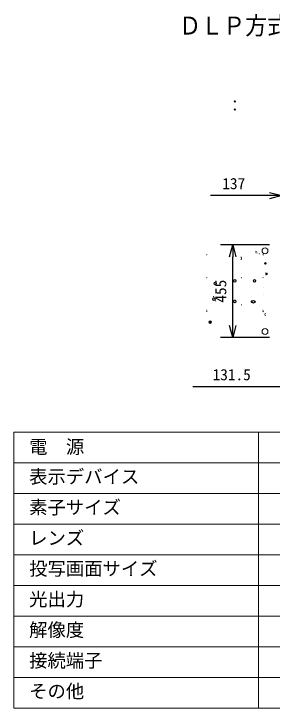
# Model space of a CAD drawing. Units: millimetres, scale not verified. Extents: x -62 to 63, y -56 to 57.
# Drawn here: x -62.5 to -20.3, y -56.5 to 56.8 of the extents above; entities that cross this region are included whole.
import ezdxf
from ezdxf.enums import TextEntityAlignment as Align

# ---------------------------------------------------------------- set-up
doc = ezdxf.new("R2010")
doc.units = ezdxf.units.MM
doc.header["$LTSCALE"] = 0.125
doc.header["$PDMODE"] = 32
doc.header["$PDSIZE"] = 0.0625
for name, color, linetype in [('0-0_0', 7, 'Continuous'), ('0-3_DEFPOINTS', 7, 'Continuous'), ('0-4_MOJI1', 7, 'Continuous'), ('0-6_SUNPO', 7, 'Continuous')]:
    doc.layers.add(name, color=color, linetype=linetype)
doc.layers.add('0-1_WAKU', color=1, linetype='Continuous', lineweight=18)
doc.layers.add('0-5_GAIKEI', color=1, linetype='Continuous', lineweight=18)
doc.styles.add('ＭＳ ゴシック', font='')
doc.styles.get('ＭＳ ゴシック').set_extended_font_data('MS Gothic')

# ---------------------------------------------------------------- blocks, each defined once
blk = doc.blocks.new('_OPEN30')
at = {"layer": '0-0_0'}
blk.add_line((0, 0), (-1, 0), dxfattribs=at)
blk.add_lwpolyline([(-1, 0.26795), (0, 0), (-1, -0.26795)], dxfattribs=at)
blk = doc.blocks.new('D8')
at = {"layer": '0-3_DEFPOINTS'}
for p in [(-13.2626, 3.472), (-8.8901, 3.472), (-13.2626, -4.5279)]:
    blk.add_point(p, dxfattribs=at)
at = {"layer": '0-6_SUNPO'}
for p, q in [((-13.2626, 1.472), (-13.2626, -6.5279)), ((-8.8901, 1.472), (-8.8901, -6.5279)), ((-15.2626, -4.5279), (-29.9293, -4.5279)), ((-8.8901, -4.5279), (-13.2626, -4.5279)), ((-6.8901, -4.5279), (-4.8901, -4.5279))]:
    blk.add_line(p, q, dxfattribs=at)
at = {"layer": '0-6_SUNPO', "xscale": 2, "yscale": 2}
blk.add_blockref('_OPEN30', (-13.2626, -4.5279), dxfattribs=at)
at = {"layer": '0-6_SUNPO', "xscale": 2, "yscale": 2, "rotation": 180}
blk.add_blockref('_OPEN30', (-8.8901, -4.5279), dxfattribs=at)
at = {"layer": '0-6_SUNPO', "style": 'ＭＳ ゴシック'}
blk.add_text('131.5', height=1.833, dxfattribs=at).set_placement((-26.7209, -4.0279), align=Align.BOTTOM_LEFT)
blk = doc.blocks.new('D7')
at = {"layer": '0-3_DEFPOINTS'}
for p in [(-15.4288, 26.6366), (-15.4288, 18.6367), (-10.8621, 18.6367)]:
    blk.add_point(p, dxfattribs=at)
at = {"layer": '0-6_SUNPO'}
for p, q in [((-15.4288, 20.6367), (-15.4288, 28.6366)), ((-10.8621, 20.6367), (-10.8621, 28.6366)), ((-17.4288, 26.6366), (-27.0954, 26.6366)), ((-10.8621, 26.6366), (-15.4288, 26.6366)), ((-8.8621, 26.6366), (-6.8621, 26.6366))]:
    blk.add_line(p, q, dxfattribs=at)
at = {"layer": '0-6_SUNPO', "xscale": 2, "yscale": 2}
blk.add_blockref('_OPEN30', (-15.4288, 26.6366), dxfattribs=at)
at = {"layer": '0-6_SUNPO', "xscale": 2, "yscale": 2, "rotation": 180}
blk.add_blockref('_OPEN30', (-10.8621, 26.6366), dxfattribs=at)
at = {"layer": '0-6_SUNPO', "style": 'ＭＳ ゴシック'}
blk.add_text('137', height=1.833, dxfattribs=at).set_placement((-25.1371, 27.1366), align=Align.BOTTOM_LEFT)
blk = doc.blocks.new('D6')
at = {"layer": '0-3_DEFPOINTS'}
for p in [(-23.4367, 18.6367), (-15.4367, 18.6367), (-15.4367, 3.472)]:
    blk.add_point(p, dxfattribs=at)
at = {"layer": '0-6_SUNPO'}
for p, q in [((-17.4367, 18.6367), (-25.4367, 18.6367)), ((-23.4367, 5.472), (-23.4367, 16.6367)), ((-17.4367, 3.472), (-25.4367, 3.472))]:
    blk.add_line(p, q, dxfattribs=at)
at = {"layer": '0-6_SUNPO', "xscale": 2, "yscale": 2}
for p, rotation in [((-23.4367, 18.6367), 90), ((-23.4367, 3.472), 270)]:
    blk.add_blockref('_OPEN30', p, dxfattribs=dict(at, rotation=rotation))
at = {"layer": '0-6_SUNPO', "style": 'ＭＳ ゴシック'}
blk.add_text('455', height=1.833, rotation=90, dxfattribs=at).set_placement((-23.9367, 9.1793), align=Align.BOTTOM_LEFT)

msp = doc.modelspace()

# ---------------------------------------------------------------- linework, layer by layer
at = {"layer": '0-1_WAKU', "color": 4}
for p, q in [((-62.4886, -11.4927), (-62.4886, -56.4927)), ((62.5114, -11.4927), (-62.4886, -11.4927)), ((-22.4886, -56.4927), (-22.4886, -11.4927)), ((-62.4886, -56.4927), (62.5114, -56.4927))]:
    msp.add_line(p, q, dxfattribs=at)
at = {"layer": '0-1_WAKU'}
for p, q in [((-62.4886, -16.4927), (62.5114, -16.4927)), ((-62.4886, -21.4927), (62.5114, -21.4927)), ((-62.4886, -26.4927), (62.5114, -26.4927)), ((-62.4886, -31.4927), (62.5114, -31.4927)), ((-62.4886, -36.4927), (62.5114, -36.4927)), ((-62.4886, -41.4927), (62.5114, -41.4927)), ((-62.4886, -46.4927), (62.5114, -46.4927)), ((-62.4886, -51.4927), (62.5114, -51.4927))]:
    msp.add_line(p, q, dxfattribs=at)
at = {"layer": '0-5_GAIKEI'}
for centre, radius in [((-26.3643, 42.4836), 0.0998), ((-26.3643, 41.1536), 0.0998), ((-21.4365, 18.1138), 0.4821), ((-21.3766, 16.0655), 0.1333), ((-21.3766, 16.0655), 0.101), ((-21.1605, 14.3364), 0.101), ((-29.5777, 12.7954), 0.2161), ((-26.3643, 13.1892), 0.2161), ((-23.1389, 13.1892), 0.2161), ((-29.7914, 10.2274), 0.2161), ((-26.3643, 9.8641), 0.2161), ((-23.346, 9.8039), 0.2161), ((-30.3977, 6.4891), 0.2209), ((-30.3977, 6.4891), 0.123), ((-30.3977, 6.4891), 0.0831), ((-21.4365, 4.9396), 0.4821)]:
    msp.add_circle(centre, radius, dxfattribs=at)
at = {"layer": '0-5_GAIKEI', "color": 7}
for centre, start, end in [((-31.0195, 17.512), 270, 0), ((-21.7091, 17.512), 180, 270), ((-31.0128, 13.7545), 270, 0), ((-25.3369, 13.7545), 270, 0), ((-21.7158, 13.7545), 180, 270), ((-21.6094, 12.0754), 90.57297, 95.74019), ((-21.6094, 10.9781), 264.25981, 269.42703), ((-25.3369, 9.2323), 0, 90), ((-31.0195, 8.1351), 0, 90), ((-31.0128, 8.3678), 0, 90), ((-21.7158, 8.3678), 90, 180), ((-21.7091, 8.1351), 90, 180)]:
    msp.add_arc(centre, 0.0665, start, end, dxfattribs=at)
at = {"layer": '0-5_GAIKEI'}
for centre, radius, start, end in [((-25.7758, 16.8802), 0.4764, 0, 28.84499), ((-22.8962, 17.861), 0.0823, 0, 180), ((-22.8962, 17.6383), 0.0823, 180, 198.80721), ((-22.8962, 17.6383), 0.0823, 341.19279, 0), ((-22.6701, 17.861), 0.0823, 150.24305, 180), ((-22.6701, 17.6383), 0.0823, 180, 198.80721), ((-22.6701, 17.6383), 0.0823, 341.19279, 0), ((-22.444, 17.6383), 0.0823, 180, 198.80721), ((-22.444, 17.6383), 0.0823, 341.19279, 0), ((-22.2179, 17.6383), 0.0823, 180, 198.80559), ((-25.7758, 16.8802), 0.4764, 331.15501, 0), ((-21.227, 14.4046), 0.0998, 91, 180), ((-21.227, 14.2682), 0.0998, 180, 269), ((-29.5777, 12.7954), 0.1912, 120.40595, 179.59186), ((-29.5777, 12.7954), 0.1912, 180.40817, 239.58964), ((-29.5777, 12.7954), 0.1912, 60.40812, 119.59625), ((-29.5777, 12.7954), 0.1912, 240.41256, 299.59181), ((-29.5777, 12.7954), 0.1912, 0.40595, 59.59186), ((-29.5777, 12.7954), 0.1912, 300.40817, 359.58964), ((-23.1389, 13.1892), 6.3177, 180, 181.97105), ((-23.1389, 13.1892), 6.3177, 185.02895, 187), ((-26.3643, 13.1892), 0.1912, 120.40595, 179.59186), ((-26.3643, 13.1892), 0.1912, 180.40817, 239.58964), ((-26.3643, 13.1892), 0.1912, 60.40812, 119.59625), ((-26.3643, 13.1892), 0.1912, 240.41256, 299.59181), ((-26.3643, 13.1892), 0.1912, 0.40595, 59.59186), ((-26.3643, 13.1892), 0.1912, 300.40817, 359.58964), ((-23.1389, 13.1892), 0.1912, 120.40595, 179.59186), ((-23.1389, 13.1892), 0.1912, 180.40817, 239.58964), ((-23.1389, 13.1892), 0.1912, 60.40812, 119.59625), ((-23.1389, 13.1892), 0.1912, 240.41256, 299.59181), ((-23.1389, 13.1892), 0.1912, 0.40595, 59.59186), ((-23.1389, 13.1892), 0.1912, 300.40817, 359.58964), ((-29.7914, 10.2274), 0.1912, 120.40595, 179.59186), ((-29.7914, 10.2274), 0.1912, 180.40817, 239.58964), ((-29.7914, 10.2274), 0.1912, 60.40812, 119.59625), ((-23.1389, 13.1892), 7.149, 200.5, 202.64714), ((-29.7914, 10.2274), 0.1912, 0.40595, 59.59186), ((-29.7914, 10.2274), 0.1912, 300.40817, 359.58964), ((-29.7914, 10.2274), 0.1912, 240.41256, 299.59181), ((-23.1389, 13.1892), 7.149, 205.35286, 207.5), ((-26.3643, 9.8641), 0.1912, 120.40595, 179.59186), ((-26.3643, 9.8641), 0.1912, 180.40817, 239.58964), ((-26.3643, 9.8641), 0.1912, 60.40812, 119.59625), ((-26.3643, 9.8641), 0.1912, 240.41256, 299.59181), ((-26.3643, 9.8641), 0.1912, 0.40595, 59.59186), ((-26.3643, 9.8641), 0.1912, 300.40817, 359.58964), ((-23.5523, 9.8229), 0.133, 83, 263), ((-23.1389, 13.1892), 3.5246, 263, 263.67659), ((-23.346, 9.8039), 0.1912, 120.40595, 179.59186), ((-23.346, 9.8039), 0.1912, 180.40817, 239.58964), ((-23.346, 9.8039), 0.1912, 60.40812, 119.59625), ((-23.346, 9.8039), 0.1912, 240.41256, 299.59181), ((-23.346, 9.8039), 0.1912, 0.40595, 59.59186), ((-23.346, 9.8039), 0.1912, 300.40817, 359.58964), ((-23.1389, 13.1892), 3.5246, 269.32341, 270), ((-23.1389, 9.7976), 0.133, 270, 90), ((-21.3434, 7.7876), 0.0998, 91, 180), ((-21.3434, 7.6512), 0.0998, 180, 269)]:
    msp.add_arc(centre, radius, start, end, dxfattribs=at)

# ---------------------------------------------------------------- block references
at = {"layer": '0-6_SUNPO'}
for name in ['D7', 'D6', 'D8']:
    msp.add_blockref(name, (-3.2787, 0.4713), dxfattribs=at)

# ---------------------------------------------------------------- texts
at = {"layer": '0-4_MOJI1', "style": 'ＭＳ ゴシック', "width": 0.9}
msp.add_text('ＤＬＰ方式プロジェクター天吊り金具付', height=2.933, dxfattribs=at).set_placement((-35.4886, 52.5073), align=Align.BOTTOM_LEFT)
at = {"layer": '0-4_MOJI1', "style": 'ＭＳ ゴシック'}
for s, p in [('電\u3000源', (-59.9886, -15.6246)), ('表示デバイス', (-59.9886, -20.4927)), ('素子サイズ', (-59.9886, -25.4927)), ('レンズ', (-59.9886, -30.4927)), ('投写画面サイズ', (-59.9886, -35.4927)), ('光出力', (-59.9886, -40.4927)), ('解像度', (-59.9886, -45.4927)), ('接続端子', (-59.9886, -50.4927)), ('その他', (-59.9886, -55.4927))]:
    msp.add_text(s, height=2.199, dxfattribs=at).set_placement(p, align=Align.BOTTOM_LEFT)

doc.saveas('drawing.dxf')
